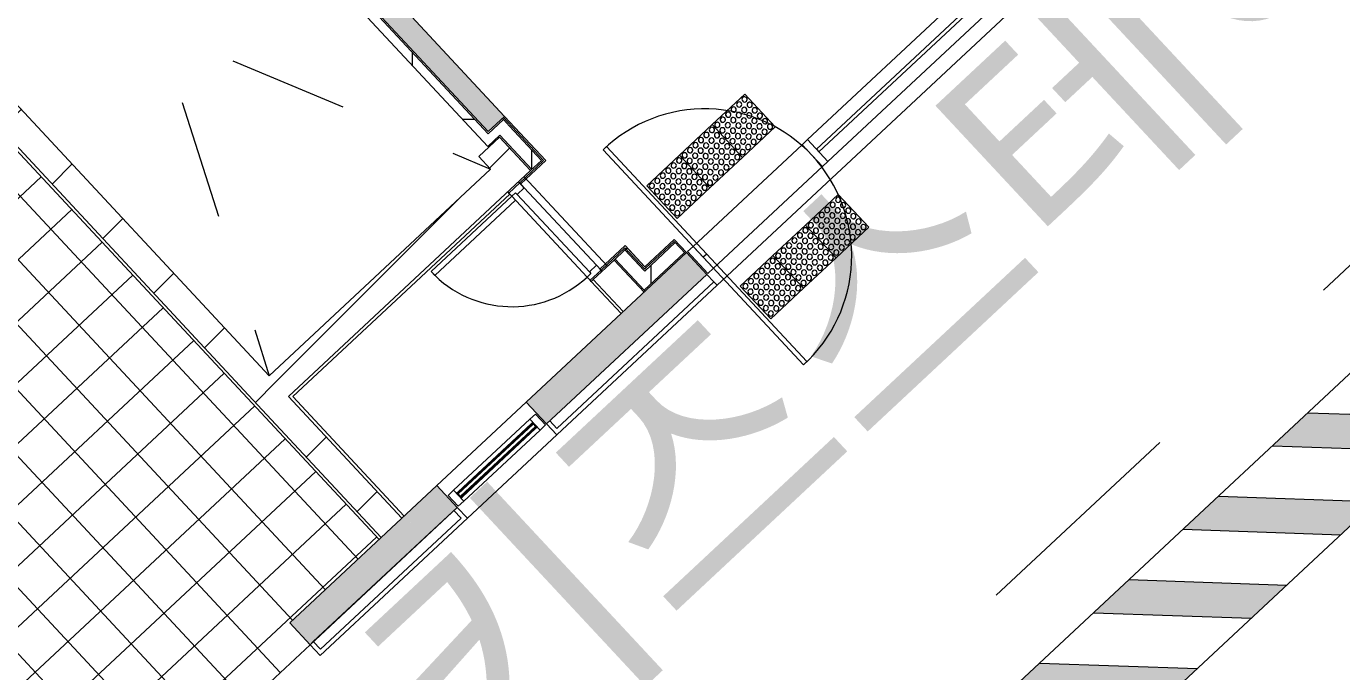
# Model space of a CAD drawing. Header units: millimetres. Extents: x -71377 to 516042, y -145869 to 441446.
# Drawn here: x 143378 to 152203, y 87448 to 91774 of the extents above; entities that cross this region are included whole.
import ezdxf

# ---------------------------------------------------------------- set-up
doc = ezdxf.new("R2010")
doc.units = ezdxf.units.MM
doc.header["$LTSCALE"] = 1000
doc.linetypes.add('_점선_M_', pattern=[3, 1.5, -1.5])
doc.linetypes.add('_점선_S_', pattern=[1.6, 0.8, -0.8])
for name, color, linetype, lineweight in [('08', 8, 'Continuous', 5), ('09_HID', 9, '_점선_M_', 5), ('A-door', 4, 'Continuous', 5), ('A-door-hdln', 8, 'Continuous', 5), ('A-ele-8', 8, 'Continuous', 5), ('A-fnsh', 5, 'Continuous', 5), ('A-fnsh-4', 4, 'Continuous', 5), ('A-hat', 251, 'Continuous', 5), ('A-insu', 251, 'Continuous', 5), ('A-text-1', 3, 'Continuous', 5), ('A-wind', 4, 'Continuous', 5), ('A-wind-hdln', 8, 'Continuous', 5), ('A_bwall', 3, 'Continuous', 5), ('A_cwall', 2, 'Continuous', 5), ('A_fnsh', 5, 'Continuous', 5), ('A_fnsh-4', 4, 'Continuous', 5), ('AA_오픈', 8, '_점선_S_', 5), ('AA_점형블럭', 8, 'Continuous', 5), ('조경라인_dwg', 8, 'Continuous', 5)]:
    doc.layers.add(name, color=color, linetype=linetype, lineweight=lineweight)
doc.styles.add('나눔고딕_3', font='NanumGothic.ttf', dxfattribs={"height": 1400})
pattern_1 = [(45, (165969.5, 243949.9), (-353.5534, 353.5534), [])]
pattern_2 = [(0, (165969.5, 243949.9), (0, 800), []), (90, (165969.5, 243949.9), (-800, 5e-14), [])]

# ---------------------------------------------------------------- blocks, each defined once
blk = doc.blocks.new('외여닫이문 - _A_SD_8x21_씰FL_20_원형_-7572185-지반층 배치도')
at = {"layer": 'A-door'}
for p, q in [((335, 115), (335, 855)), ((335, 855), (370, 855)), ((370, 115), (370, 855)), ((-370, 115), (-400, 115)), ((-400, 115), (-400, 15)), ((-370, 80), (-370, 115)), ((335, 115), (370, 115)), ((370, 115), (370, 80)), ((400, 115), (370, 115)), ((400, 15), (400, 115)), ((-400, 15), (-355, 15)), ((-355, 80), (-370, 80)), ((-355, 15), (-355, 80)), ((370, 80), (355, 80)), ((355, 80), (355, 15)), ((355, 15), (400, 15))]:
    blk.add_line(p, q, dxfattribs=at)
at = {"layer": 'A-door-hdln'}
for p, q in [((370, 115), (-370, 115)), ((355, 80), (-355, 80)), ((355, 15), (-355, 15))]:
    blk.add_line(p, q, dxfattribs=at)
blk.add_arc((370, 115), 740, 90, 180, dxfattribs=at)
blk = doc.blocks.new('그릴창_고정_ - _A_AG_8x20-8241457-지반층 배치도')
at = {"layer": 'A-wind'}
for p, q in [((-400, 100), (-400, 0)), ((-350, 100), (-400, 100)), ((400, 100), (350, 100)), ((400, 0), (400, 100)), ((-400, 0), (-350, 0)), ((-350, 70.4), (-350, 72.4)), ((-350, 72.4), (-335, 72.4)), ((-348.5, 70.4), (-350, 70.4)), ((-350, 28), (-350, 30)), ((-350, 30), (-348.5, 30)), ((-335, 28), (-350, 28)), ((-344.1, 71.3), (-348.5, 71.3)), ((-348.5, 71.3), (-348.5, 70.4)), ((-348.5, 30), (-348.5, 29.1)), ((-348.5, 29.1), (-344.1, 29.1)), ((-344.1, 29.1), (-344.1, 71.3)), ((-336.1, 71.3), (-343, 71.3)), ((-343, 71.3), (-343, 29.1)), ((-343, 29.1), (-336.1, 29.1)), ((-336.1, 68.4), (-336.1, 71.3)), ((-335, 68.4), (-336.1, 68.4)), ((-336.1, 29.1), (-336.1, 32)), ((-336.1, 32), (-335, 32)), ((-335, 72.4), (-335, 68.4)), ((-335, 72.4), (335, 72.4)), ((-335, 68.4), (335, 68.4)), ((-335, 32), (-335, 28)), ((335, 32), (-335, 32)), ((-335, 28), (335, 28)), ((335, 72.4), (350, 72.4)), ((335, 68.4), (335, 72.4)), ((336.1, 68.4), (335, 68.4)), ((335, 28), (335, 32)), ((335, 32), (336.1, 32)), ((350, 28), (335, 28)), ((343, 71.3), (336.1, 71.3)), ((336.1, 71.3), (336.1, 68.4)), ((336.1, 32), (336.1, 29.1)), ((336.1, 29.1), (343, 29.1)), ((343, 29.1), (343, 71.3)), ((348.5, 71.3), (344.1, 71.3)), ((344.1, 71.3), (344.1, 29.1)), ((344.1, 29.1), (348.5, 29.1)), ((348.5, 70.4), (348.5, 71.3)), ((350, 70.4), (348.5, 70.4)), ((348.5, 29.1), (348.5, 30)), ((348.5, 30), (350, 30)), ((350, 72.4), (350, 70.4)), ((350, 30), (350, 28)), ((350, 0), (400, 0))]:
    blk.add_line(p, q, dxfattribs=at)
at = {"layer": 'A-wind-hdln'}
for p, q in [((-350, 0), (-350, 100)), ((350, 100), (-350, 100)), ((350, 100), (350, 0)), ((350, 0), (-350, 0)), ((-343, 67.7), (343, 67.7)), ((-343, 61.6), (343, 61.6)), ((-343, 38.8), (343, 38.8)), ((-343, 32.7), (343, 32.7))]:
    blk.add_line(p, q, dxfattribs=at)
blk = doc.blocks.new('점자블럭_원형_개수_ - 점자블럭_원형_개수_-V10-지반층 배치도')
at = {"layer": 'AA_점형블럭'}
for p, q in [((300, 300), (0, 300)), ((0, 300), (0, 0)), ((300, 0), (300, 300)), ((600, 300), (300, 300)), ((300, 300), (300, 0)), ((600, 0), (600, 300)), ((900, 300), (600, 300)), ((600, 300), (600, 0)), ((900, 0), (900, 300)), ((0, 0), (300, 0)), ((300, 0), (600, 0)), ((600, 0), (900, 0))]:
    blk.add_line(p, q, dxfattribs=at)
for centre, start, end in [((25, 275), 360, 180), ((25, 275), 45, 180), ((25, 275), 360, 180), ((25, 275), 45, 180), ((25, 275), 180, 360), ((25, 275), 180, 225), ((25, 275), 180, 360), ((25, 275), 180, 225), ((25, 275), 255, 330), ((25, 275), 255, 330), ((75, 275), 0, 180), ((75, 275), 0, 180), ((75, 275), 0, 180), ((75, 275), 0, 180), ((75, 275), 180, 360), ((75, 275), 180, 360), ((75, 275), 180, 360), ((75, 275), 180, 360), ((125, 275), 0, 180), ((125, 275), 0, 180), ((125, 275), 360, 180), ((125, 275), 0, 180), ((125, 275), 180, 360), ((125, 275), 180, 360), ((125, 275), 180, 360), ((125, 275), 180, 360), ((175, 275), 360, 180), ((175, 275), 0, 180), ((175, 275), 360, 180), ((175, 275), 0, 180), ((175, 275), 180, 360), ((175, 275), 180, 360), ((175, 275), 180, 360), ((175, 275), 180, 360), ((225, 275), 360, 180), ((225, 275), 0, 180), ((225, 275), 360, 180), ((225, 275), 0, 180), ((225, 275), 180, 360), ((225, 275), 180, 360), ((225, 275), 180, 360), ((225, 275), 180, 360), ((275, 275), 0, 180), ((275, 275), 0, 180), ((275, 275), 360, 180), ((275, 275), 0, 180), ((275, 275), 180, 360), ((275, 275), 180, 360), ((275, 275), 180, 360), ((275, 275), 180, 360), ((325, 275), 360, 180), ((325, 275), 0, 180), ((325, 275), 0, 180), ((325, 275), 0, 180), ((325, 275), 180, 360), ((325, 275), 180, 360), ((325, 275), 180, 360), ((325, 275), 180, 360), ((375, 275), 0, 180), ((375, 275), 0, 180), ((375, 275), 0, 180), ((375, 275), 0, 180), ((375, 275), 180, 360), ((375, 275), 180, 360), ((375, 275), 180, 360), ((375, 275), 180, 360), ((425, 275), 0, 180), ((425, 275), 0, 180), ((425, 275), 360, 180), ((425, 275), 0, 180), ((425, 275), 180, 360), ((425, 275), 180, 360), ((425, 275), 180, 360), ((425, 275), 180, 360), ((475, 275), 0, 180), ((475, 275), 0, 180), ((475, 275), 360, 180), ((475, 275), 360, 180), ((475, 275), 180, 360), ((475, 275), 180, 360), ((475, 275), 180, 360), ((475, 275), 180, 360), ((525, 275), 0, 180), ((525, 275), 0, 180), ((525, 275), 360, 180), ((525, 275), 0, 180), ((525, 275), 180, 360), ((525, 275), 180, 360), ((525, 275), 180, 360), ((525, 275), 180, 360), ((575, 275), 0, 180), ((575, 275), 0, 180), ((575, 275), 360, 180), ((575, 275), 0, 180), ((575, 275), 180, 360), ((575, 275), 180, 360), ((575, 275), 180, 360), ((575, 275), 180, 360), ((625, 275), 360, 180), ((625, 275), 0, 180), ((625, 275), 360, 180), ((625, 275), 0, 180), ((625, 275), 180, 360), ((625, 275), 180, 195), ((625, 275), 180, 360), ((625, 275), 180, 195), ((625, 275), 255, 360), ((625, 275), 255, 360), ((675, 275), 0, 180), ((675, 275), 0, 180), ((675, 275), 0, 180), ((675, 275), 0, 180), ((675, 275), 180, 360), ((675, 275), 180, 360), ((675, 275), 180, 360), ((675, 275), 180, 360), ((725, 275), 0, 180), ((725, 275), 0, 180), ((725, 275), 360, 180), ((725, 275), 360, 180), ((725, 275), 180, 360), ((725, 275), 180, 360), ((725, 275), 180, 360), ((725, 275), 180, 360), ((775, 275), 360, 180), ((775, 275), 0, 180), ((775, 275), 360, 180), ((775, 275), 0, 180), ((775, 275), 180, 360), ((775, 275), 180, 360), ((775, 275), 180, 360), ((775, 275), 180, 360), ((825, 275), 360, 180), ((825, 275), 360, 180), ((825, 275), 0, 180), ((825, 275), 0, 180), ((825, 275), 180, 360), ((825, 275), 180, 360), ((825, 275), 180, 360), ((825, 275), 180, 360), ((875, 275), 0, 180), ((875, 275), 0, 180), ((875, 275), 0, 180), ((875, 275), 0, 180), ((875, 275), 180, 360), ((875, 275), 180, 360), ((875, 275), 180, 360), ((875, 275), 180, 360), ((25, 225), 360, 180), ((25, 225), 45, 180), ((25, 225), 0, 180), ((25, 225), 45, 180), ((25, 225), 180, 360), ((25, 225), 180, 225), ((25, 225), 180, 360), ((25, 225), 180, 225), ((25, 175), 360, 180), ((25, 175), 45, 180), ((25, 175), 360, 180), ((25, 175), 45, 180), ((25, 225), 255, 330), ((25, 225), 255, 330), ((75, 225), 0, 180), ((75, 225), 0, 180), ((75, 225), 0, 180), ((75, 225), 0, 180), ((75, 225), 180, 360), ((75, 225), 180, 360), ((75, 225), 180, 360), ((75, 225), 180, 360), ((75, 175), 0, 180), ((75, 175), 0, 180), ((75, 175), 0, 180), ((75, 175), 0, 180), ((125, 225), 360, 180), ((125, 225), 0, 180), ((125, 225), 360, 180), ((125, 225), 0, 180), ((125, 225), 180, 360), ((125, 225), 180, 360), ((125, 225), 180, 360), ((125, 225), 180, 360), ((125, 175), 360, 180), ((125, 175), 0, 180), ((125, 175), 360, 180), ((125, 175), 0, 180), ((175, 225), 360, 180), ((175, 225), 0, 180), ((175, 225), 360, 180), ((175, 225), 0, 180), ((175, 225), 180, 360), ((175, 225), 180, 360), ((175, 225), 180, 360), ((175, 225), 180, 360), ((175, 175), 360, 180), ((175, 175), 0, 180), ((175, 175), 360, 180), ((175, 175), 0, 180), ((225, 225), 0, 180), ((225, 225), 0, 180), ((225, 225), 360, 180), ((225, 225), 0, 180), ((225, 225), 180, 360), ((225, 225), 180, 360), ((225, 225), 180, 360), ((225, 225), 180, 360), ((225, 175), 360, 180), ((225, 175), 0, 180), ((225, 175), 360, 180), ((225, 175), 0, 180), ((275, 225), 360, 180), ((275, 225), 0, 180), ((275, 225), 360, 180), ((275, 225), 0, 180), ((275, 225), 180, 360), ((275, 225), 180, 360), ((275, 225), 180, 360), ((275, 225), 180, 360), ((275, 175), 360, 180), ((275, 175), 0, 180), ((275, 175), 0, 180), ((275, 175), 0, 180), ((325, 225), 360, 180), ((325, 225), 0, 180), ((325, 225), 360, 180), ((325, 225), 0, 180), ((325, 225), 180, 360), ((325, 225), 180, 360), ((325, 225), 180, 360), ((325, 225), 180, 360), ((325, 175), 0, 180), ((325, 175), 0, 180), ((325, 175), 0, 180), ((325, 175), 0, 180), ((375, 225), 360, 180), ((375, 225), 0, 180), ((375, 225), 0, 180), ((375, 225), 0, 180), ((375, 225), 180, 360), ((375, 225), 180, 360), ((375, 225), 180, 360), ((375, 225), 180, 360), ((375, 175), 0, 180), ((375, 175), 0, 180), ((375, 175), 0, 180), ((375, 175), 0, 180), ((425, 225), 0, 180), ((425, 225), 0, 180), ((425, 225), 0, 180), ((425, 225), 0, 180), ((425, 225), 180, 360), ((425, 225), 180, 360), ((425, 225), 180, 360), ((425, 225), 180, 360), ((425, 175), 0, 180), ((425, 175), 0, 180), ((425, 175), 360, 180), ((425, 175), 0, 180), ((475, 225), 360, 180), ((475, 225), 0, 180), ((475, 225), 0, 180), ((475, 225), 0, 180), ((475, 225), 180, 360), ((475, 225), 180, 360), ((475, 225), 180, 360), ((475, 225), 180, 360), ((475, 175), 0, 180), ((475, 175), 0, 180), ((475, 175), 360, 180), ((475, 175), 0, 180), ((525, 225), 360, 180), ((525, 225), 0, 180), ((525, 225), 360, 180), ((525, 225), 0, 180), ((525, 225), 180, 360), ((525, 225), 180, 360), ((525, 225), 180, 360), ((525, 225), 180, 360), ((525, 175), 360, 180), ((525, 175), 0, 180), ((525, 175), 0, 180), ((525, 175), 0, 180), ((575, 225), 360, 180), ((575, 225), 0, 180), ((575, 225), 0, 180), ((575, 225), 0, 180), ((575, 225), 180, 360), ((575, 225), 180, 360), ((575, 225), 180, 360), ((575, 225), 180, 360), ((575, 175), 360, 180), ((575, 175), 0, 180), ((575, 175), 0, 180), ((575, 175), 0, 180), ((625, 225), 0, 180), ((625, 225), 0, 180), ((625, 225), 0, 180), ((625, 225), 0, 180), ((625, 225), 180, 360), ((625, 225), 180, 195), ((625, 225), 180, 360), ((625, 225), 180, 195), ((625, 175), 360, 180), ((625, 175), 0, 180), ((625, 175), 0, 180), ((625, 175), 0, 180), ((625, 225), 255, 360), ((625, 225), 255, 360), ((675, 225), 0, 180), ((675, 225), 0, 180), ((675, 225), 0, 180), ((675, 225), 0, 180), ((675, 225), 180, 360), ((675, 225), 180, 360), ((675, 225), 180, 360), ((675, 225), 180, 360), ((675, 175), 0, 180), ((675, 175), 0, 180), ((675, 175), 360, 180), ((675, 175), 0, 180), ((725, 225), 0, 180), ((725, 225), 0, 180), ((725, 225), 360, 180), ((725, 225), 0, 180), ((725, 225), 180, 360), ((725, 225), 180, 360), ((725, 225), 180, 360), ((725, 225), 180, 360), ((725, 175), 0, 180), ((725, 175), 0, 180), ((725, 175), 0, 180), ((725, 175), 0, 180), ((775, 225), 0, 180), ((775, 225), 0, 180), ((775, 225), 360, 180), ((775, 225), 0, 180), ((775, 225), 180, 360), ((775, 225), 180, 360), ((775, 225), 180, 360), ((775, 225), 180, 0), ((775, 175), 0, 180), ((775, 175), 0, 180), ((775, 175), 360, 180), ((775, 175), 360, 180), ((825, 225), 360, 180), ((825, 225), 0, 180), ((825, 225), 360, 180), ((825, 225), 0, 180), ((825, 225), 180, 360), ((825, 225), 180, 360), ((825, 225), 180, 360), ((825, 225), 180, 360), ((825, 175), 360, 180), ((825, 175), 0, 180), ((825, 175), 0, 180), ((825, 175), 0, 180), ((875, 225), 0, 180), ((875, 225), 0, 180), ((875, 225), 0, 180), ((875, 225), 0, 180), ((875, 225), 180, 360), ((875, 225), 180, 360), ((875, 225), 180, 360), ((875, 225), 180, 360), ((875, 175), 0, 180), ((875, 175), 0, 180), ((875, 175), 0, 180), ((875, 175), 0, 180), ((25, 175), 180, 360), ((25, 175), 180, 225), ((25, 175), 180, 360), ((25, 175), 180, 225), ((25, 125), 360, 180), ((25, 125), 0, 180), ((25, 125), 360, 180), ((25, 125), 0, 180), ((25, 125), 180, 360), ((25, 125), 180, 240), ((25, 125), 180, 360), ((25, 125), 180, 240), ((25, 75), 360, 180), ((25, 75), 0, 180), ((25, 75), 360, 180), ((25, 75), 0, 180), ((25, 175), 255, 330), ((25, 175), 255, 330), ((25, 125), 270, 345), ((25, 125), 270, 345), ((75, 175), 180, 360), ((75, 175), 180, 360), ((75, 175), 180, 360), ((75, 175), 180, 360), ((75, 125), 360, 180), ((75, 125), 0, 180), ((75, 125), 0, 180), ((75, 125), 0, 180), ((75, 125), 180, 360), ((75, 125), 180, 360), ((75, 125), 180, 360), ((75, 125), 180, 360), ((75, 75), 360, 180), ((75, 75), 0, 180), ((75, 75), 360, 180), ((75, 75), 0, 180), ((125, 175), 180, 360), ((125, 175), 180, 360), ((125, 175), 180, 360), ((125, 175), 180, 360), ((125, 125), 360, 180), ((125, 125), 0, 180), ((125, 125), 360, 180), ((125, 125), 0, 180), ((125, 125), 180, 360), ((125, 125), 180, 360), ((125, 125), 180, 360), ((125, 125), 180, 360), ((125, 75), 360, 180), ((125, 75), 0, 180), ((125, 75), 360, 180), ((125, 75), 0, 180), ((175, 175), 180, 360), ((175, 175), 180, 360), ((175, 175), 180, 360), ((175, 175), 180, 360), ((175, 125), 360, 180), ((175, 125), 0, 180), ((175, 125), 360, 180), ((175, 125), 0, 180), ((175, 125), 180, 360), ((175, 125), 180, 360), ((175, 125), 180, 360), ((175, 125), 180, 360), ((175, 75), 360, 180), ((175, 75), 0, 180), ((175, 75), 360, 180), ((175, 75), 0, 180), ((225, 175), 180, 360), ((225, 175), 180, 360), ((225, 175), 180, 360), ((225, 175), 180, 360), ((225, 125), 360, 180), ((225, 125), 0, 180), ((225, 125), 360, 180), ((225, 125), 0, 180), ((225, 125), 180, 360), ((225, 125), 180, 360), ((225, 125), 180, 360), ((225, 125), 180, 360), ((225, 75), 0, 180), ((225, 75), 0, 180), ((225, 75), 360, 180), ((225, 75), 0, 180), ((275, 175), 180, 360), ((275, 175), 180, 360), ((275, 175), 180, 360), ((275, 175), 180, 360), ((275, 125), 0, 180), ((275, 125), 0, 180), ((275, 125), 360, 180), ((275, 125), 0, 180), ((275, 125), 180, 360), ((275, 125), 180, 360), ((275, 125), 180, 360), ((275, 125), 180, 360), ((275, 75), 0, 180), ((275, 75), 0, 180), ((275, 75), 360, 180), ((275, 75), 0, 180), ((325, 175), 180, 360), ((325, 175), 180, 360), ((325, 175), 180, 360), ((325, 175), 180, 360), ((325, 125), 0, 180), ((325, 125), 15, 180), ((325, 125), 360, 180), ((325, 125), 15, 180), ((325, 125), 180, 360), ((325, 125), 180, 270), ((325, 125), 180, 360), ((325, 125), 180, 270), ((325, 75), 360, 180), ((325, 75), 15, 180), ((325, 75), 0, 180), ((325, 75), 15, 180), ((325, 125), 300, 330), ((325, 125), 300, 330), ((375, 175), 180, 360), ((375, 175), 180, 360), ((375, 175), 180, 360), ((375, 175), 180, 360), ((375, 125), 0, 180), ((375, 125), 15, 180), ((375, 125), 360, 180), ((375, 125), 15, 180), ((375, 125), 180, 360), ((375, 125), 180, 270), ((375, 125), 180, 360), ((375, 125), 180, 270), ((375, 75), 360, 180), ((375, 75), 15, 180), ((375, 75), 360, 180), ((375, 75), 15, 180), ((375, 125), 300, 330), ((375, 125), 300, 330), ((425, 175), 180, 360), ((425, 175), 180, 360), ((425, 175), 180, 360), ((425, 175), 180, 360), ((425, 125), 0, 180), ((425, 125), 15, 180), ((425, 125), 0, 180), ((425, 125), 15, 180), ((425, 125), 180, 360), ((425, 125), 180, 270), ((425, 125), 180, 360), ((425, 125), 180, 270), ((425, 75), 0, 180), ((425, 75), 15, 180), ((425, 75), 0, 180), ((425, 75), 15, 180), ((425, 125), 300, 330), ((425, 125), 300, 330), ((475, 175), 180, 360), ((475, 175), 180, 360), ((475, 175), 180, 360), ((475, 175), 180, 360), ((475, 125), 360, 180), ((475, 125), 15, 180), ((475, 125), 360, 180), ((475, 125), 15, 180), ((475, 125), 180, 360), ((475, 125), 180, 270), ((475, 125), 180, 360), ((475, 125), 180, 270), ((475, 75), 0, 180), ((475, 75), 15, 180), ((475, 75), 360, 180), ((475, 75), 15, 180), ((475, 125), 300, 330), ((475, 125), 300, 330), ((525, 175), 180, 360), ((525, 175), 180, 360), ((525, 175), 180, 360), ((525, 175), 180, 360), ((525, 125), 0, 180), ((525, 125), 15, 180), ((525, 125), 0, 180), ((525, 125), 15, 180), ((525, 125), 180, 360), ((525, 125), 180, 270), ((525, 125), 180, 360), ((525, 125), 180, 270), ((525, 75), 0, 180), ((525, 75), 15, 180), ((525, 75), 0, 180), ((525, 75), 15, 180), ((525, 125), 300, 330), ((525, 125), 300, 330), ((575, 175), 180, 360), ((575, 175), 180, 360), ((575, 175), 180, 360), ((575, 175), 180, 360), ((575, 125), 0, 180), ((575, 125), 15, 180), ((575, 125), 360, 180), ((575, 125), 15, 180), ((575, 125), 180, 360), ((575, 125), 180, 270), ((575, 125), 180, 360), ((575, 125), 180, 270), ((575, 75), 0, 180), ((575, 75), 15, 180), ((575, 75), 0, 180), ((575, 75), 15, 180), ((575, 125), 300, 330), ((575, 125), 300, 330), ((625, 175), 180, 360), ((625, 175), 180, 195), ((625, 175), 180, 360), ((625, 175), 180, 195), ((625, 125), 0, 180), ((625, 125), 0, 180), ((625, 125), 180, 360), ((625, 125), 180, 360), ((625, 75), 360, 180), ((625, 75), 0, 180), ((625, 125), 195, 360), ((625, 125), 195, 360), ((625, 125), 120, 150), ((625, 125), 120, 150), ((625, 75), 120, 150), ((625, 75), 120, 150), ((625, 175), 255, 360), ((625, 175), 255, 360), ((625, 125), 0, 105), ((625, 125), 0, 105), ((625, 75), 0, 105), ((625, 75), 0, 105), ((675, 175), 180, 360), ((675, 175), 180, 360), ((675, 175), 180, 360), ((675, 175), 180, 360), ((675, 125), 0, 180), ((675, 125), 0, 180), ((675, 125), 360, 180), ((675, 125), 0, 180), ((675, 125), 180, 360), ((675, 125), 180, 360), ((675, 125), 180, 360), ((675, 125), 180, 360), ((675, 75), 0, 180), ((675, 75), 0, 180), ((675, 75), 0, 180), ((675, 75), 0, 180), ((725, 175), 180, 360), ((725, 175), 180, 360), ((725, 175), 180, 360), ((725, 175), 180, 360), ((725, 125), 360, 180), ((725, 125), 0, 180), ((725, 125), 360, 180), ((725, 125), 0, 180), ((725, 125), 180, 360), ((725, 125), 180, 360), ((725, 125), 180, 360), ((725, 125), 180, 360), ((725, 75), 0, 180), ((725, 75), 0, 180), ((725, 75), 0, 180), ((725, 75), 0, 180), ((775, 175), 180, 360), ((775, 175), 180, 360), ((775, 175), 180, 360), ((775, 175), 180, 360), ((775, 125), 0, 180), ((775, 125), 0, 180), ((775, 125), 0, 180), ((775, 125), 0, 180), ((775, 125), 180, 360), ((775, 125), 180, 360), ((775, 125), 180, 360), ((775, 125), 180, 360), ((775, 75), 0, 180), ((775, 75), 0, 180), ((775, 75), 0, 180), ((775, 75), 0, 180), ((825, 175), 180, 360), ((825, 175), 180, 360), ((825, 175), 180, 360), ((825, 175), 180, 360), ((825, 125), 360, 180), ((825, 125), 0, 180), ((825, 125), 360, 180), ((825, 125), 0, 180), ((825, 125), 180, 360), ((825, 125), 180, 360), ((825, 125), 180, 360), ((825, 125), 180, 360), ((825, 75), 0, 180), ((825, 75), 0, 180), ((825, 75), 360, 180), ((825, 75), 0, 180), ((875, 175), 180, 360), ((875, 175), 180, 360), ((875, 175), 180, 360), ((875, 175), 180, 360), ((875, 125), 360, 180), ((875, 125), 360, 180), ((875, 125), 0, 180), ((875, 125), 0, 180), ((875, 125), 180, 360), ((875, 125), 180, 360), ((875, 125), 180, 360), ((875, 125), 180, 360), ((875, 75), 360, 180), ((875, 75), 360, 180), ((875, 75), 360, 180), ((875, 75), 0, 180), ((25, 75), 180, 360), ((25, 75), 180, 345), ((25, 75), 180, 360), ((25, 75), 180, 345), ((25, 25), 360, 180), ((25, 25), 0, 180), ((25, 25), 360, 180), ((25, 25), 0, 180), ((25, 25), 180, 360), ((25, 25), 180, 360), ((25, 25), 180, 360), ((25, 25), 180, 360), ((75, 75), 180, 360), ((75, 75), 180, 360), ((75, 75), 180, 360), ((75, 75), 180, 360), ((75, 25), 360, 180), ((75, 25), 0, 180), ((75, 25), 0, 180), ((75, 25), 0, 180), ((75, 25), 180, 360), ((75, 25), 180, 360), ((75, 25), 180, 360), ((75, 25), 180, 360), ((125, 75), 180, 360), ((125, 75), 180, 360), ((125, 75), 180, 360), ((125, 75), 180, 360), ((125, 25), 360, 180), ((125, 25), 0, 180), ((125, 25), 360, 180), ((125, 25), 0, 180), ((125, 25), 180, 360), ((125, 25), 180, 360), ((125, 25), 180, 360), ((125, 25), 180, 360), ((175, 75), 180, 360), ((175, 75), 180, 360), ((175, 75), 180, 360), ((175, 75), 180, 360), ((175, 25), 360, 180), ((175, 25), 360, 180), ((175, 25), 180, 360), ((175, 25), 180, 360), ((175, 25), 120, 150), ((175, 25), 120, 150), ((175, 25), 210, 360), ((175, 25), 210, 360), ((175, 25), 0, 60), ((175, 25), 0, 60), ((225, 75), 180, 360), ((225, 75), 180, 360), ((225, 75), 180, 360), ((225, 75), 180, 360), ((225, 25), 360, 180), ((225, 25), 360, 180), ((225, 25), 180, 360), ((225, 25), 180, 360), ((225, 25), 120, 150), ((225, 25), 120, 150), ((225, 25), 210, 360), ((225, 25), 210, 360), ((225, 25), 0, 60), ((225, 25), 0, 60), ((275, 75), 180, 360), ((275, 75), 180, 360), ((275, 75), 180, 360), ((275, 75), 180, 360), ((275, 25), 0, 180), ((275, 25), 0, 180), ((275, 25), 180, 360), ((275, 25), 180, 360), ((275, 25), 120, 150), ((275, 25), 120, 150), ((275, 25), 210, 360), ((275, 25), 210, 360), ((275, 25), 0, 60), ((275, 25), 0, 60), ((325, 75), 180, 360), ((325, 75), 180, 270), ((325, 75), 180, 360), ((325, 75), 180, 270), ((325, 25), 360, 180), ((325, 25), 15, 180), ((325, 25), 360, 180), ((325, 25), 15, 180), ((325, 25), 180, 360), ((325, 25), 180, 270), ((325, 25), 180, 360), ((325, 25), 180, 270), ((325, 75), 300, 330), ((325, 75), 300, 330), ((325, 25), 300, 330), ((325, 25), 300, 330), ((375, 75), 180, 360), ((375, 75), 180, 270), ((375, 75), 180, 360), ((375, 75), 180, 270), ((375, 25), 0, 180), ((375, 25), 15, 180), ((375, 25), 0, 180), ((375, 25), 15, 180), ((375, 25), 180, 360), ((375, 25), 180, 270), ((375, 25), 180, 360), ((375, 25), 180, 270), ((375, 75), 300, 330), ((375, 75), 300, 330), ((375, 25), 300, 330), ((375, 25), 300, 330), ((425, 75), 180, 360), ((425, 75), 180, 270), ((425, 75), 180, 360), ((425, 75), 180, 270), ((425, 25), 0, 180), ((425, 25), 15, 180), ((425, 25), 0, 180), ((425, 25), 15, 180), ((425, 25), 180, 360), ((425, 25), 180, 270), ((425, 25), 180, 360), ((425, 25), 180, 270), ((425, 75), 300, 330), ((425, 75), 300, 330), ((425, 25), 300, 330), ((425, 25), 300, 330), ((475, 75), 180, 360), ((475, 75), 180, 270), ((475, 75), 180, 360), ((475, 75), 180, 270), ((475, 25), 360, 180), ((475, 25), 15, 180), ((475, 25), 360, 180), ((475, 25), 15, 180), ((475, 25), 180, 360), ((475, 25), 180, 270), ((475, 25), 180, 360), ((475, 25), 180, 270), ((475, 75), 300, 330), ((475, 25), 300, 330), ((475, 25), 300, 330), ((475, 75), 300, 330), ((525, 75), 180, 360), ((525, 75), 180, 270), ((525, 75), 180, 360), ((525, 75), 180, 270), ((525, 25), 360, 180), ((525, 25), 15, 180), ((525, 25), 360, 180), ((525, 25), 15, 180), ((525, 25), 180, 360), ((525, 25), 180, 270), ((525, 25), 180, 360), ((525, 25), 180, 270), ((525, 75), 300, 330), ((525, 75), 300, 330), ((525, 25), 300, 330), ((525, 25), 300, 330), ((575, 75), 180, 360), ((575, 75), 180, 270), ((575, 75), 180, 360), ((575, 75), 180, 270), ((575, 25), 0, 180), ((575, 25), 15, 180), ((575, 25), 0, 180), ((575, 25), 15, 180), ((575, 25), 180, 360), ((575, 25), 180, 270), ((575, 25), 180, 360), ((575, 25), 180, 270), ((575, 75), 300, 330), ((575, 75), 300, 330), ((575, 25), 300, 330), ((575, 25), 300, 330), ((625, 75), 180, 360), ((625, 75), 180, 360), ((625, 25), 0, 180), ((625, 25), 0, 180), ((625, 25), 120, 180), ((625, 25), 120, 180), ((625, 25), 180, 360), ((625, 25), 180, 195), ((625, 25), 180, 360), ((625, 25), 180, 195), ((625, 75), 195, 360), ((625, 75), 195, 360), ((625, 25), 240, 360), ((625, 25), 240, 360), ((625, 25), 0, 105), ((625, 25), 0, 105), ((675, 75), 180, 360), ((675, 75), 180, 360), ((675, 75), 180, 360), ((675, 75), 180, 360), ((675, 25), 0, 180), ((675, 25), 0, 180), ((675, 25), 0, 180), ((675, 25), 0, 180), ((675, 25), 180, 360), ((675, 25), 180, 360), ((675, 25), 180, 360), ((675, 25), 180, 360), ((725, 75), 180, 360), ((725, 75), 180, 360), ((725, 75), 180, 360), ((725, 75), 180, 360), ((725, 25), 360, 180), ((725, 25), 0, 180), ((725, 25), 0, 180), ((725, 25), 0, 180), ((725, 25), 180, 360), ((725, 25), 180, 360), ((725, 25), 180, 360), ((725, 25), 180, 360), ((775, 75), 180, 360), ((775, 75), 180, 360), ((775, 75), 180, 360), ((775, 75), 180, 360), ((775, 25), 360, 180), ((775, 25), 0, 180), ((775, 25), 0, 180), ((775, 25), 0, 180), ((775, 25), 180, 360), ((775, 25), 180, 360), ((775, 25), 180, 360), ((775, 25), 180, 0), ((825, 75), 180, 360), ((825, 75), 180, 360), ((825, 75), 180, 360), ((825, 75), 180, 360), ((825, 25), 0, 180), ((825, 25), 0, 180), ((825, 25), 0, 180), ((825, 25), 0, 180), ((825, 25), 180, 360), ((825, 25), 180, 360), ((825, 25), 180, 360), ((825, 25), 180, 360), ((875, 75), 180, 360), ((875, 75), 180, 360), ((875, 75), 180, 360), ((875, 75), 180, 360), ((875, 25), 0, 180), ((875, 25), 0, 180), ((875, 25), 360, 180), ((875, 25), 0, 180), ((875, 25), 180, 360), ((875, 25), 180, 360), ((875, 25), 180, 360), ((875, 25), 180, 360)]:
    blk.add_arc(centre, 17.5, start, end, dxfattribs=at)
blk = doc.blocks.new('커튼월_외여닫이문A - 커튼월_외여닫이문A-6628304-지반층 배치도')
at = {"layer": 'A-door'}
for p, q in [((467.3, -985.5), (467.3, 985.4)), ((500, -985.5), (500, 985.5))]:
    blk.add_line(p, q, dxfattribs=at)
at = {"layer": 'A-door-hdln'}
for p, q in [((500, 985.5), (467.3, 985.5)), ((467.3, 0), (500, 0)), ((500, -985.5), (467.3, -985.5))]:
    blk.add_line(p, q, dxfattribs=at)
for start, end in [(89.16286, 180), (180, 270.83714)]:
    blk.add_arc((485.6, 0), 985.6, start, end, dxfattribs=at)
blk = doc.blocks.new('직사각형 멀리언 - 50 x 200mm-6299807-지반층 배치도')
at = {"layer": 'A-wind-hdln'}
for p, q in [((-76459.1, -198697.7), (-75497.8, -198973.3)), ((-75552.9, -199165.6), (-76514.2, -198890))]:
    blk.add_line(p, q, dxfattribs=at)
blk = doc.blocks.new('직사각형 멀리언 - 50 x 200mm-6392573-지반층 배치도')
at = {"layer": 'A-wind'}
for p, q in [((-25, 100), (25, 100)), ((-25, -100), (-25, 100)), ((25, 100), (25, -100)), ((25, -100), (-25, -100))]:
    blk.add_line(p, q, dxfattribs=at)
blk = doc.blocks.new('시스템 패널 - 유리 패널-6628306-지반층 배치도')
at = {"layer": 'A-wind'}
for p, q in [((840, 12.5), (-840, 12.5)), ((-840, 12.5), (-840, -12.5)), ((840, -12.5), (840, 12.5)), ((-840, -12.5), (840, -12.5))]:
    blk.add_line(p, q, dxfattribs=at)
blk = doc.blocks.new('직사각형 멀리언 - 50 x 200mm-6628302-지반층 배치도')
at = {"layer": 'A-wind-hdln'}
for p, q in [((-114336.2, -176288.7), (-113107.5, -175143)), ((-112971.1, -175289.2), (-114199.8, -176435))]:
    blk.add_line(p, q, dxfattribs=at)
blk = doc.blocks.new('조경라인_dwg_소방차전용주차구역_7x12_-V122-지반층 배치도')
at = {"layer": '08'}
h = blk.add_hatch(color=256, dxfattribs=at)
h.paths.add_polyline_path([(7000, 472.3), (7000, 797.6), (6202.4, 0), (6527.7, 0)])
h.paths.add_polyline_path([(7000, 1292.5), (7000, 1617.8), (6250, 867.8), (6250, 750), (6132.2, 750), (5382.2, 0), (5707.5, 0)])
h.paths.add_polyline_path([(7000, 2112.8), (7000, 2438), (6250, 1688), (6250, 1362.8)])
h.paths.add_polyline_path([(5637.2, 750), (5312, 750), (4562, 0), (4887.2, 0)])
h.paths.add_polyline_path([(7000, 2933), (7000, 3258.3), (6250, 2508.3), (6250, 2183), (6600.5, 2533.5)])
h.paths.add_polyline_path([(4817, 750), (4491.7, 750), (3741.7, 0), (4067, 0), (4592.2, 525.2)])
h.paths.add_polyline_path([(7000, 3753.3), (7000, 4078.5), (6250, 3328.5), (6250, 3003.3)])
h.paths.add_polyline_path([(3996.7, 750), (3671.5, 750), (2921.5, 0), (3246.7, 0)])
h.paths.add_polyline_path([(7000, 4573.5), (7000, 4898.8), (6250, 4148.8), (6250, 3823.5)])
h.paths.add_polyline_path([(3176.5, 750), (2851.2, 750), (2101.2, 0), (2426.5, 0)])
h.paths.add_polyline_path([(7000, 5393.8), (7000, 5719), (6250, 4969), (6250, 4643.8)])
h.paths.add_polyline_path([(2356.2, 750), (2031, 750), (1281, 0), (1606.2, 0)])
h.paths.add_polyline_path([(7000, 6214), (7000, 6539.3), (6250, 5789.3), (6250, 5464), (6911, 6125)])
h.paths.add_polyline_path([(1536, 750), (1210.7, 750), (460.7, 0), (786, 0), (886.1, 100.1)])
h.paths.add_polyline_path([(7000, 7034.2), (7000, 7359.5), (6250, 6609.5), (6250, 6284.2), (6486.6, 6520.8)])
h.paths.add_polyline_path([(750, 784.2), (750, 1109.5), (0, 359.5), (0, 34.2), (461.6, 495.9)])
h.paths.add_polyline_path([(7000, 7854.5), (7000, 8179.8), (6250, 7429.8), (6250, 7104.5)])
h.paths.add_polyline_path([(750, 1604.5), (750, 1929.8), (0, 1179.8), (0, 854.5), (37.2, 891.7)])
h.paths.add_polyline_path([(7000, 8674.7), (7000, 9000), (6250, 8250), (6250, 7924.7), (6580.3, 8255.1)])
h.paths.add_polyline_path([(750, 2424.7), (750, 2750), (0, 2000), (0, 1674.7)])
h.paths.add_polyline_path([(7000, 9495), (7000, 9820.2), (6250, 9070.2), (6250, 8745)])
h.paths.add_polyline_path([(750, 3245), (750, 3570.2), (0, 2820.2), (0, 2495)])
h.paths.add_polyline_path([(7000, 10315.2), (7000, 10640.5), (6250, 9890.5), (6250, 9565.2), (6797.1, 10112.4)])
h.paths.add_polyline_path([(750, 4065.2), (750, 4390.5), (0, 3640.5), (0, 3315.2)])
h.paths.add_polyline_path([(7000, 11135.5), (7000, 11460.7), (6250, 10710.7), (6250, 10385.5), (6372.7, 10508.2)])
h.paths.add_polyline_path([(750, 4885.5), (750, 5210.7), (0, 4460.7), (0, 4135.5), (347.7, 4483.2)])
h.paths.add_polyline_path([(7000, 11955.7), (7000, 12000), (6719, 12000), (5969, 11250), (6250, 11250), (6250, 11205.7)])
h.paths.add_polyline_path([(750, 5705.7), (750, 6031), (0, 5281), (0, 4955.7)])
h.paths.add_polyline_path([(6224, 12000), (5898.8, 12000), (5148.8, 11250), (5474, 11250), (5523.8, 11299.8)])
h.paths.add_polyline_path([(750, 6526), (750, 6851.2), (0, 6101.2), (0, 5776)])
h.paths.add_polyline_path([(5403.8, 12000), (5078.5, 12000), (4328.5, 11250), (4653.8, 11250), (5099.4, 11695.6)])
h.paths.add_polyline_path([(750, 7346.2), (750, 7671.5), (0, 6921.5), (0, 6596.2)])
h.paths.add_polyline_path([(4583.6, 12000), (4258.3, 12000), (3508.3, 11250), (3833.6, 11250)])
h.paths.add_polyline_path([(750, 8166.4), (750, 8491.7), (0, 7741.7), (0, 7416.4), (658.3, 8074.7)])
h.paths.add_polyline_path([(3763.3, 12000), (3438, 12000), (2688, 11250), (3013.3, 11250)])
h.paths.add_polyline_path([(750, 8986.7), (750, 9312), (0, 8562), (0, 8236.7), (233.8, 8470.5)])
h.paths.add_polyline_path([(2943.1, 12000), (2617.8, 12000), (1867.8, 11250), (2193.1, 11250)])
h.paths.add_polyline_path([(750, 9806.9), (750, 10132.2), (0, 9382.2), (0, 9056.9)])
h.paths.add_polyline_path([(2122.8, 12000), (1797.6, 12000), (1047.6, 11250), (1372.8, 11250)])
h.paths.add_polyline_path([(750, 10627.2), (750, 10952.4), (0, 10202.4), (0, 9877.2)])
h.paths.add_polyline_path([(1302.6, 12000), (977.3, 12000), (0, 11022.7), (0, 10697.4)])
h.paths.add_polyline_path([(482.3, 12000), (157.1, 12000), (0, 11842.9), (0, 11517.7)])
for p, q in [((0, 10202.4), (750, 10952.4)), ((0, 9877.2), (750, 10627.2)), ((0, 9382.2), (750, 10132.2)), ((0, 9056.9), (750, 9806.9)), ((0, 8562), (750, 9312)), ((0, 8236.7), (750, 8986.7)), ((0, 7741.7), (750, 8491.7))]:
    blk.add_line(p, q, dxfattribs=at)
at = {"layer": '08', "flags": 128}
for points in [[(7000, 0), (7000, 12000), (0, 12000), (0, 0)], [(6250, 750), (6250, 11250), (750, 11250), (750, 750)]]:
    blk.add_lwpolyline(points, close=True, dxfattribs=at)
blk = doc.blocks.new('조경라인_dwg_소방차전용주차구역-7862190-지반층 배치도')
at = {"rotation": 313}
blk.add_blockref('조경라인_dwg_소방차전용주차구역_7x12_-V122-지반층 배치도', (71361.6, -13338.4), dxfattribs=at)
blk = doc.blocks.new('조경라인_dwg-6847807-지반층 배치도')
at = {"layer": '09_HID'}
blk.add_line((168535.4, 105351), (138300.3, 77156.4), dxfattribs=at)
blk.add_blockref('조경라인_dwg_소방차전용주차구역-7862190-지반층 배치도', (73152.3, 95564.2))

msp = doc.modelspace()

# ---------------------------------------------------------------- hatches: boundary and pattern name
at = {"layer": 'A-hat'}
h = msp.add_hatch(dxfattribs=at)
h.set_pattern_fill('FP_13', color=256, scale=1000, style=0, pattern_type=2)
h.set_pattern_definition(pattern_2)
h.paths.add_polyline_path([(146432.9, 91012.9), (146476.8, 91053.8), (143598.7, 94140.1), (143554.8, 94099.2), (145796.4, 91695.4)])
for points in [[(146477.2, 91068), (146586.9, 91170.3), (145188.9, 92669.5), (145079.1, 92567.2), (145892.1, 91695.4)], [(147234.4, 89449.6), (147943.8, 90111.1), (147807.4, 90257.4), (147098, 89595.8), (147157.1, 89532.4)], [(145281.7, 87628.6), (146049.6, 88344.7), (145913.2, 88491), (145145.3, 87774.9), (145191.4, 87725.4)]]:
    msp.add_hatch(color=256, dxfattribs=at).paths.add_polyline_path(points)
h = msp.add_hatch(dxfattribs=at)
h.set_pattern_fill('FP_12', color=256, scale=1000, style=0, pattern_type=2)
h.set_pattern_definition(pattern_1)
h.paths.add_polyline_path([(144869.6, 89302.2), (145008.6, 89431.8), (142710.2, 91896.4), (142571.3, 91766.9), (142637.9, 91695.4)])
h = msp.add_hatch(dxfattribs=at)
h.set_pattern_fill('FP_22', color=256, scale=1000, style=0, pattern_type=2)
h.set_pattern_definition([(223, (141741.9, 87504.45), (204.6, -219.406), []), (313, (141741.9, 87504.45), (219.406, 204.6), [])])
h.paths.add_polyline_path([(140793.7, 83717), (141422.7, 84303.5), (141559.1, 84157.2), (143548.4, 86012.3), (143412, 86158.6), (143960.5, 86670.1), (144096.9, 86523.8), (145281.7, 87628.6), (145145.3, 87774.9), (145745, 88334.1), (142570.3, 91738.6), (137619, 87121.5), (140783.9, 83727.6)])
h.paths.add_polyline_path([(142539.6, 87314), (141216.5, 88732.8), (141362.8, 88869.2), (142685.9, 87450.4), (142599, 87369.4)])
h = msp.add_hatch(dxfattribs=at)
h.set_pattern_fill('FP_13', color=256, scale=1000, style=0, pattern_type=2)
h.set_pattern_definition(pattern_2)
h.paths.add_polyline_path([(147522.7, 90005.5), (147588.5, 90066.9), (147394.1, 90275.3), (147328.3, 90214)])
h.paths.add_polyline_path([(146769.1, 90813.7), (146834.9, 90875), (146620.1, 91105.4), (146554.2, 91044), (146610.6, 90983.6)])
h = msp.add_hatch(dxfattribs=at)
h.set_pattern_fill('FP_12', color=256, scale=1000, style=0, pattern_type=2)
h.set_pattern_definition(pattern_1)
h.paths.add_polyline_path([(147383.2, 89861.8), (147522.2, 89991.4), (147321, 90207.1), (147182, 90077.6)])
h.paths.add_polyline_path([(146622.8, 90677.3), (146761.8, 90806.8), (146553.7, 91029.9), (146414.8, 90900.3), (146610.6, 90690.3)])
h = msp.add_hatch(dxfattribs=at)
h.set_pattern_fill('FP_12', color=256, scale=1000, style=0, pattern_type=2)
h.set_pattern_definition(pattern_1)
h.paths.add_polyline_path([(145138.1, 89292.8), (146622.8, 90677.3), (146493.2, 90816.2), (145008.6, 89431.8)])
h = msp.add_hatch(dxfattribs=at)
h.set_pattern_fill('FP_13', color=256, scale=1000, style=0, pattern_type=2)
h.set_pattern_definition(pattern_2)
h.paths.add_polyline_path([(147588.5, 90066.9), (147793.3, 90257.9), (147731.9, 90323.7), (147527.1, 90132.7)])
h = msp.add_hatch(color=256, dxfattribs=at)
h.paths.add_polyline_path([(146049.6, 88344.7), (146269, 88549.3), (146132.6, 88695.6), (145913.2, 88491), (145950.6, 88450.9)])
h.paths.add_polyline_path([(146868.7, 89108.6), (147234.4, 89449.6), (147098, 89595.8), (146732.3, 89254.8), (146849.6, 89129)])
h = msp.add_hatch(dxfattribs=at)
h.set_pattern_fill('FP_12', color=256, scale=1000, style=0, pattern_type=2)
h.set_pattern_definition(pattern_1)
h.paths.add_polyline_path([(145759.6, 88347.8), (145898.6, 88477.4), (145008.6, 89431.8), (144869.6, 89302.2), (145663.5, 88450.9)])

# ---------------------------------------------------------------- linework, layer by layer
at = {"layer": 'A-ele-8'}
for p, q in [((150096.4, 91981.7), (148012, 90038)), ((146132.6, 88695.6), (146732.3, 89254.8)), ((146936.9, 89035.4), (146337.2, 88476.2))]:
    msp.add_line(p, q, dxfattribs=at)
at = {"layer": 'A-fnsh'}
for p, q in [((145745, 88334.1), (142570.3, 91738.6)), ((146717.9, 90765.9), (147277.1, 90166.2)), ((146621.8, 90649), (145166.4, 89291.8)), ((147140.1, 90093.2), (146635.5, 90634.4)), ((147394.1, 90275.3), (147408.8, 90289)), ((147408.8, 90289), (147528.1, 90161)), ((147167.4, 90063.9), (147160.6, 90071.2)), ((144096.9, 86523.8), (145281.7, 87628.6))]:
    msp.add_line(p, q, dxfattribs=at)
at = {"layer": 'A-fnsh-4'}
for p, q in [((146579.6, 91163.4), (146849, 90874.6)), ((146849, 90874.6), (146688.1, 90724.5)), ((147394.6, 90289.5), (147233.7, 90139.4)), ((147527.6, 90146.9), (147394.6, 90289.5)), ((147534.9, 90153.7), (147725.1, 90331)), ((147725.1, 90331), (147800.1, 90250.5))]:
    msp.add_line(p, q, dxfattribs=at)
at = {"layer": 'A-insu'}
for p, q in [((143554.8, 94099.2), (146473.8, 90969)), ((146476.8, 91053.8), (143598.7, 94140.1)), ((146579.1, 91149.3), (146476.8, 91053.8)), ((146620.1, 91105.4), (146579.1, 91149.3)), ((146473.8, 90969), (146554.2, 91044)), ((146554.2, 91044), (146769.1, 90813.7)), ((147328.3, 90214), (147522.7, 90005.5)), ((147991.6, 90059.9), (147943.8, 90111.1)), ((146049.6, 88344.7), (145303.6, 87649.1))]:
    msp.add_line(p, q, dxfattribs=at)
at = {"layer": 'A_bwall'}
for p, q in [((145008.6, 89431.8), (142580.7, 92035.4)), ((142571.3, 91766.9), (144869.6, 89302.2)), ((146553.7, 91029.9), (146414.8, 90900.3)), ((146761.8, 90806.8), (146553.7, 91029.9)), ((146414.8, 90900.3), (146493.2, 90816.2)), ((146493.2, 90816.2), (145008.6, 89431.8)), ((145138.1, 89292.8), (146761.8, 90806.8)), ((147321, 90207.1), (147182, 90077.6)), ((147522.2, 89991.4), (147321, 90207.1)), ((147182, 90077.6), (147383.2, 89861.8)), ((144869.6, 89302.2), (145759.6, 88347.8)), ((145898.6, 88477.4), (145138.1, 89292.8))]:
    msp.add_line(p, q, dxfattribs=at)
at = {"layer": 'A_cwall'}
for p, q in [((146586.9, 91170.3), (143381.6, 94607.6)), ((143452.6, 94311.5), (146477.2, 91068)), ((146477.2, 91068), (146586.9, 91170.3)), ((147807.4, 90257.4), (146732.3, 89254.8)), ((147943.8, 90111.1), (147807.4, 90257.4)), ((146868.7, 89108.6), (147943.8, 90111.1)), ((147943.8, 90111.1), (146868.7, 89108.6)), ((146732.3, 89254.8), (146868.7, 89108.6)), ((146132.6, 88695.6), (145145.3, 87774.9)), ((146269, 88549.3), (146132.6, 88695.6)), ((145281.7, 87628.6), (146269, 88549.3)), ((146269, 88549.3), (146049.6, 88344.7)), ((145145.3, 87774.9), (145281.7, 87628.6))]:
    msp.add_line(p, q, dxfattribs=at)
at = {"layer": 'A_fnsh'}
for p, q in [((144869.6, 89302.2), (142571.3, 91766.9)), ((146621.8, 90649), (146608.2, 90663.6)), ((147527.1, 90132.7), (147731.9, 90323.7)), ((147725.6, 90345.1), (147528.1, 90161)), ((147807.4, 90257.4), (147725.6, 90345.1)), ((147522.7, 90005.5), (147793.3, 90257.9)), ((147527.1, 90132.7), (147520.3, 90140)), ((147182, 90077.6), (147167.4, 90063.9)), ((147167.4, 90063.9), (147368.6, 89848.2)), ((147522.7, 90005.5), (147529.5, 89998.2)), ((145913.2, 88491), (145166.4, 89291.8))]:
    msp.add_line(p, q, dxfattribs=at)
at = {"layer": 'A_fnsh-4'}
for p, q in [((146863.2, 90874.1), (146586.9, 91170.3)), ((146579.1, 91149.3), (146572.3, 91156.6)), ((146620.1, 91105.4), (146834.9, 90875)), ((146694.9, 90717.2), (146863.2, 90874.1)), ((146834.9, 90875), (146761.8, 90806.8)), ((146681.3, 90731.8), (146694.9, 90717.2)), ((147395.1, 90303.6), (147226.9, 90146.7)), ((147528.1, 90161), (147395.1, 90303.6)), ((147321, 90207.1), (147394.1, 90275.3)), ((147520.3, 90140), (147394.1, 90275.3)), ((147226.9, 90146.7), (147240.5, 90132.1)), ((147527.6, 90146.9), (147534.9, 90153.7)), ((146936.9, 89035.4), (148012, 90038)), ((146938.4, 89077.8), (147991.6, 90059.9)), ((148012, 90038), (147991.6, 90059.9)), ((146890.7, 89129), (146938.4, 89077.8)), ((146868.7, 89108.6), (146936.9, 89035.4)), ((146294.8, 88477.7), (146247.1, 88528.9)), ((146337.2, 88476.2), (146269, 88549.3)), ((145349.9, 87555.5), (146337.2, 88476.2)), ((145351.4, 87597.9), (146294.8, 88477.7)), ((145303.6, 87649.1), (145281.7, 87628.6)), ((145281.7, 87628.6), (145349.9, 87555.5)), ((145351.4, 87597.9), (145303.6, 87649.1))]:
    msp.add_line(p, q, dxfattribs=at)
at = {"layer": 'AA_오픈'}
for p, q in [((143452.6, 94311.5), (145008.6, 89431.8)), ((141814.3, 92783.8), (146493.2, 90816.2))]:
    msp.add_line(p, q, dxfattribs=at)

# ---------------------------------------------------------------- block references
at = {"layer": 'A-door-hdln'}
for name, p, rotation in [('커튼월_외여닫이문A - 커튼월_외여닫이문A-6628304-지반층 배치도', (148285.2, 90566.2), 223.0000012484761), ('외여닫이문 - _A_SD_8x21_씰FL_20_원형_-7572185-지반층 배치도', (146971.9, 90442.2), 133.0000012484763)]:
    msp.add_blockref(name, p, dxfattribs=dict(at, rotation=rotation))
at = {"layer": 'A-wind', "rotation": 223.000001248476}
msp.add_blockref('그릴창_고정_ - _A_AG_8x20-8241457-지반층 배치도', (146500.7, 88902.1), dxfattribs=at)
at = {"layer": 'A-wind-hdln'}
msp.add_blockref('직사각형 멀리언 - 50 x 200mm-6628302-지반층 배치도', (262955.4, 267303.1), dxfattribs=at)
for name, p, rotation in [('시스템 패널 - 유리 패널-6628306-지반층 배치도', (149301.8, 91514.1), 223.0000012484761), ('직사각형 멀리언 - 50 x 200mm-6299807-지반층 배치도', (16913.5, 258173.4), 59.00000000001123)]:
    msp.add_blockref(name, p, dxfattribs=dict(at, rotation=rotation))
at = {"layer": 'A-wind-hdln', "extrusion": (0, 0, -1), "rotation": 316.9999987515238}
for p in [(-148669.1, 90924.2), (-147901.2, 90208.1)]:
    msp.add_blockref('직사각형 멀리언 - 50 x 200mm-6392573-지반층 배치도', p, dxfattribs=at)
at = {"layer": 'AA_점형블럭', "rotation": 223.0000012484763}
for p in [(148198.3, 91319.2), (148825.7, 90646.3)]:
    msp.add_blockref('점자블럭_원형_개수_ - 점자블럭_원형_개수_-V10-지반층 배치도', p, dxfattribs=at)
at = {"layer": '조경라인_dwg', "rotation": 8.537736462515947e-07}
msp.add_blockref('조경라인_dwg-6847807-지반층 배치도', (0, 0), dxfattribs=at)

# ---------------------------------------------------------------- texts
at = {"layer": 'A-text-1', "insert": (145485.9, 87558.7), "char_height": 1400, "width": 13174.238, "attachment_point": 1, "rotation": 43, "line_spacing_factor": 1.2, "style": '나눔고딕_3'}
msp.add_mtext('\\pxt9.07143,18.14286,27.21429,36.28571,45.35714,54.42857,63.5,72.57143,81.64286,90.71429,99.78571,108.85714,117.92857,127,136.07143,145.14286,154.21429,163.28571,172.35714,181.42857,190.5,199.57143,208.64286,217.71429,226.78571,235.85714,244.92857,254,263.07143,272.14286,281.21429,290.28571;{키즈스테이션}', dxfattribs=at)

doc.saveas('drawing.dxf')
